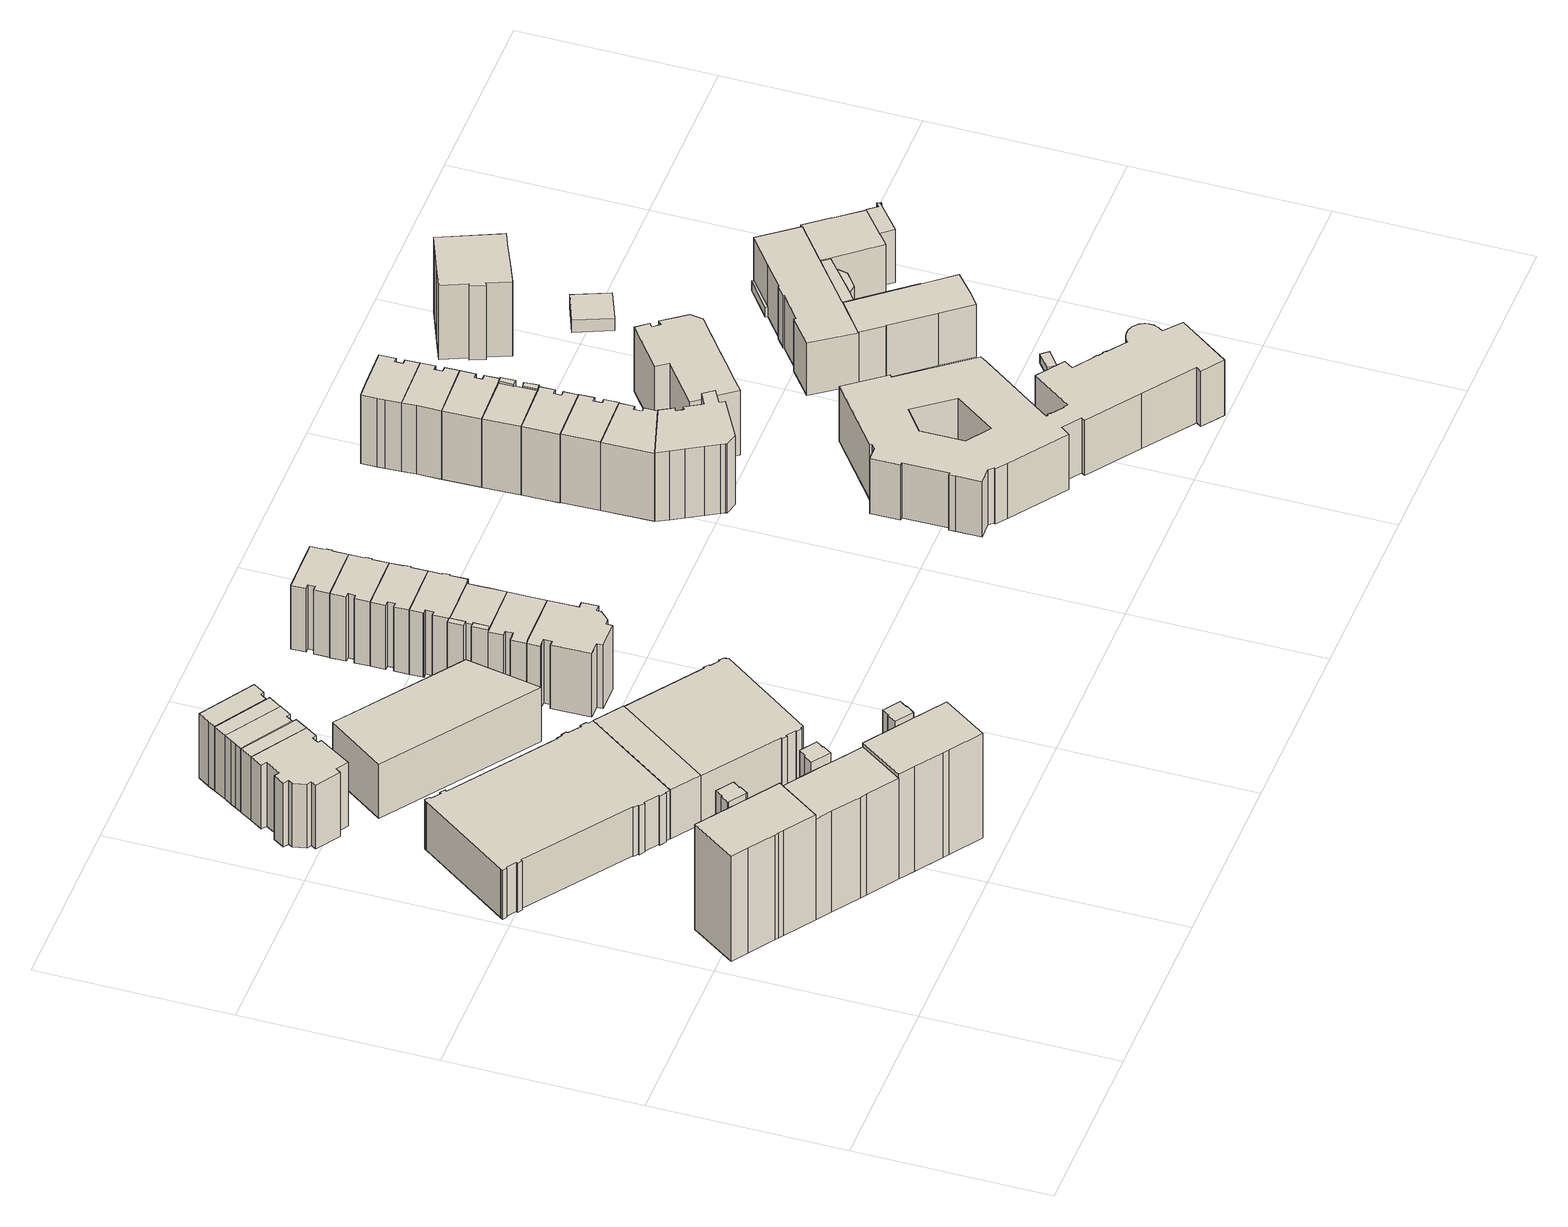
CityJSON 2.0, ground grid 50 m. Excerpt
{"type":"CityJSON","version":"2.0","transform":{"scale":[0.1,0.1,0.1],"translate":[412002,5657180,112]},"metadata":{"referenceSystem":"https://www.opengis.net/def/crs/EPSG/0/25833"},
"CityObjects":{
"building1":{"type":"Building","attributes":{"Gemeindeschluessel":14612000,"Geometrietyp2DReferenz":"3000","function":"31001_9998","roofType":"9999"},"children":["building1-1","building1-2"]},
"building1-1":{"type":"BuildingPart","attributes":{"Dachtyp_tdc":"tdcGableRoof","Dachneigung":16.78,"QualitaetDacherkennung":15,"Geometrietyp2DReferenz":"3000","measuredHeight":34.17,"roofType":"3100"},"parents":["building1"],"geometry":[{"type":"Solid","lod":"1","boundaries":[[[[0,1,2,3,4,5,6,7,8,9,10]],[[11,12,13,14,15,16,17,18,19,20,21]],[[10,12,11,0]],[[9,13,12,10]],[[8,14,13,9]],[[7,15,14,8]],[[6,16,15,7]],[[5,17,16,6]],[[4,18,17,5]],[[3,19,18,4]],[[2,20,19,3]],[[1,21,20,2]],[[0,11,21,1]]]]}]},
"building1-2":{"type":"BuildingPart","attributes":{"Dachtyp_tdc":"tdcHipAndGableRoof","Dachneigung":12.76,"QualitaetDacherkennung":24,"Geometrietyp2DReferenz":"3000","measuredHeight":34.29,"roofType":"5000"},"parents":["building1"],"geometry":[{"type":"Solid","lod":"1","boundaries":[[[[22,23,24,25,26,27,28,29,30,31,32,33]],[[34,35,36,37,38,39,40,41,21,42,43,19]],[[33,34,19,22]],[[32,35,34,33]],[[31,36,35,32]],[[30,37,36,31]],[[29,38,37,30]],[[28,39,38,29]],[[27,40,39,28]],[[26,41,40,27]],[[25,21,41,26]],[[24,42,21,25]],[[23,43,42,24]],[[22,19,43,23]]]]}]},
"building2":{"type":"Building","attributes":{"Gemeindeschluessel":14612000,"Geometrietyp2DReferenz":"3000","function":"31001_9998","roofType":"9999"},"children":["building2-1","building2-2"]},
"building2-1":{"type":"BuildingPart","attributes":{"Dachtyp_tdc":"tdcPolyFlatRoof","Dachneigung":0,"QualitaetDacherkennung":56,"Geometrietyp2DReferenz":"3000","measuredHeight":30.92,"roofType":"1000"},"parents":["building2"],"geometry":[{"type":"Solid","lod":"1","boundaries":[[[[44,45,46,47,48,49,50,51,52,53]],[[11,54,55,56,57,58,59,60,61,12]],[[53,54,11,44]],[[52,55,54,53]],[[51,56,55,52]],[[50,57,56,51]],[[49,58,57,50]],[[48,59,58,49]],[[47,60,59,48]],[[46,61,60,47]],[[45,12,61,46]],[[44,11,12,45]]]]}]},
"building2-2":{"type":"BuildingPart","attributes":{"Dachtyp_tdc":"tdcPolyFlatRoof","Dachneigung":0,"QualitaetDacherkennung":27,"Geometrietyp2DReferenz":"3000","measuredHeight":33.86,"roofType":"1000"},"parents":["building2"],"geometry":[{"type":"Solid","lod":"1","boundaries":[[[[62,63,64,65,66,67,68,69,70]],[[54,71,72,73,74,75,76,77,55]],[[69,71,54,70]],[[68,72,71,69]],[[67,73,72,68]],[[66,74,73,67]],[[65,75,74,66]],[[64,76,75,65]],[[63,77,76,64]],[[62,55,77,63]],[[70,54,55,62]]]]}]},
"building3":{"type":"Building","attributes":{"name":"Neustädter Markthalle","Gemeindeschluessel":14612000,"Dachtyp_tdc":"tdcHipAndGableRoof","Dachneigung":31.76,"QualitaetDacherkennung":43,"Geometrietyp2DReferenz":"3000","measuredHeight":19.75,"function":"31001_2052","roofType":"5000"},"geometry":[{"type":"Solid","lod":"1","boundaries":[[[[78,79,80,81,82,83,84,85,86,87,88,89,90,91,92,93,94,95,96,97,98,99,100,101,102,103,104,105,106,107,108,109,110,111,112,113,114,115,116,117,118]],[[119,120,121,122,123,124,125,126,127,128,129,130,131,132,133,134,135,136,137,138,139,140,141,142,143,144,145,146,147,148,149,150,151,152,153,154,155,156,157,158,159]],[[118,120,119,78]],[[117,121,120,118]],[[116,122,121,117]],[[115,123,122,116]],[[114,124,123,115]],[[113,125,124,114]],[[112,126,125,113]],[[111,127,126,112]],[[110,128,127,111]],[[109,129,128,110]],[[108,130,129,109]],[[107,131,130,108]],[[106,132,131,107]],[[105,133,132,106]],[[104,134,133,105]],[[103,135,134,104]],[[102,136,135,103]],[[101,137,136,102]],[[100,138,137,101]],[[99,139,138,100]],[[98,140,139,99]],[[97,141,140,98]],[[96,142,141,97]],[[95,143,142,96]],[[94,144,143,95]],[[93,145,144,94]],[[92,146,145,93]],[[91,147,146,92]],[[90,148,147,91]],[[89,149,148,90]],[[88,150,149,89]],[[87,151,150,88]],[[86,152,151,87]],[[85,153,152,86]],[[84,154,153,85]],[[83,155,154,84]],[[82,156,155,83]],[[81,157,156,82]],[[80,158,157,81]],[[79,159,158,80]],[[78,119,159,79]]]]}]},
"building4":{"type":"Building","attributes":{"Gemeindeschluessel":14612000,"Geometrietyp2DReferenz":"3000","function":"31001_9998","roofType":"9999"},"children":["building4-1","building4-2"]},
"building4-1":{"type":"BuildingPart","attributes":{"Dachtyp_tdc":"tdcHipAndGableRoof","Dachneigung":15.24,"QualitaetDacherkennung":16,"Geometrietyp2DReferenz":"3000","measuredHeight":33.96,"roofType":"5000"},"parents":["building4"],"geometry":[{"type":"Solid","lod":"1","boundaries":[[[[160,161,162,163,164,165,166,167,168,169]],[[170,171,172,173,174,175,176,58,57,177]],[[169,171,170,160]],[[168,172,171,169]],[[167,173,172,168]],[[166,174,173,167]],[[165,175,174,166]],[[164,176,175,165]],[[163,58,176,164]],[[162,57,58,163]],[[161,177,57,162]],[[160,170,177,161]]]]}]},
"building4-2":{"type":"BuildingPart","attributes":{"Dachtyp_tdc":"tdcPolyFlatRoof","Dachneigung":0,"QualitaetDacherkennung":27,"Geometrietyp2DReferenz":"3000","measuredHeight":33.86,"roofType":"1000"},"parents":["building4"],"geometry":[{"type":"Solid","lod":"1","boundaries":[[[[178,179,180,181,182,183,184,185,186]],[[177,187,188,189,190,191,192,193,171]],[[186,187,177,178]],[[185,188,187,186]],[[184,189,188,185]],[[183,190,189,184]],[[182,191,190,183]],[[181,192,191,182]],[[180,193,192,181]],[[179,171,193,180]],[[178,177,171,179]]]]}]},
"building5":{"type":"Building","attributes":{"Dachtyp_tdc":"tdcPolyFlatRoof","Gemeindeschluessel":14612000,"Dachneigung":0,"QualitaetDacherkennung":34,"Geometrietyp2DReferenz":"3000","measuredHeight":19.45,"function":"31001_9998","roofType":"1000"},"geometry":[{"type":"Solid","lod":"1","boundaries":[[[[194,195,196,197,198,199,200,201,202,203,204,205,206,207,208,209,210,211,212,213]],[[214,215,216,217,218,219,220,221,222,223,224,225,226,227,228,229,230,231,232,233]],[[213,215,214,194]],[[212,216,215,213]],[[211,217,216,212]],[[210,218,217,211]],[[209,219,218,210]],[[208,220,219,209]],[[207,221,220,208]],[[206,222,221,207]],[[205,223,222,206]],[[204,224,223,205]],[[203,225,224,204]],[[202,226,225,203]],[[201,227,226,202]],[[200,228,227,201]],[[199,229,228,200]],[[198,230,229,199]],[[197,231,230,198]],[[196,232,231,197]],[[195,233,232,196]],[[194,214,233,195]]]]}]},
"building6":{"type":"Building","attributes":{"Gemeindeschluessel":14612000,"Geometrietyp2DReferenz":"3000","function":"31001_9998","roofType":"9999"},"children":["building6-1","building6-2"]},
"building6-1":{"type":"BuildingPart","attributes":{"Dachtyp_tdc":"tdcGableRoof","Dachneigung":10.06,"QualitaetDacherkennung":31,"Geometrietyp2DReferenz":"3000","measuredHeight":19.86,"roofType":"3100"},"parents":["building6"],"geometry":[{"type":"Solid","lod":"1","boundaries":[[[[234,235,236,237,238,239,240,241,242,243,244]],[[245,246,247,248,249,250,251,252,253,254,255]],[[244,246,245,234]],[[243,247,246,244]],[[242,248,247,243]],[[241,249,248,242]],[[240,250,249,241]],[[239,251,250,240]],[[238,252,251,239]],[[237,253,252,238]],[[236,254,253,237]],[[235,255,254,236]],[[234,245,255,235]]]]}]},
"building6-2":{"type":"BuildingPart","attributes":{"Dachtyp_tdc":"tdcPolyFlatRoof","Dachneigung":0,"QualitaetDacherkennung":42,"Geometrietyp2DReferenz":"3000","measuredHeight":19.53,"roofType":"1000"},"parents":["building6"],"geometry":[{"type":"Solid","lod":"1","boundaries":[[[[256,200,199,198,257,258]],[[251,250,259,230,229,228]],[[258,250,251,256]],[[257,259,250,258]],[[198,230,259,257]],[[199,229,230,198]],[[200,228,229,199]],[[256,251,228,200]]]]}]},
"building7":{"type":"Building","attributes":{"name":"Neustädter Markthalle","Dachtyp_tdc":"tdcGableRoof","Gemeindeschluessel":14612000,"Dachneigung":32.12,"QualitaetDacherkennung":50,"Geometrietyp2DReferenz":"3000","measuredHeight":19.8,"function":"31001_2052","roofType":"3100"},"geometry":[{"type":"Solid","lod":"1","boundaries":[[[[260,261,262,263]],[[264,136,134,265]],[[263,136,264,260]],[[262,134,136,263]],[[261,265,134,262]],[[260,264,265,261]]]]}]},
"building8":{"type":"Building","attributes":{"Gemeindeschluessel":14612000,"Geometrietyp2DReferenz":"3000","function":"31001_9998","roofType":"9999"},"children":["building8-1","building8-2"]},
"building8-1":{"type":"BuildingPart","attributes":{"Dachtyp_tdc":"tdcPolyFlatRoof","Dachneigung":0,"QualitaetDacherkennung":40,"Geometrietyp2DReferenz":"3000","measuredHeight":19.57,"roofType":"1000"},"parents":["building8"],"geometry":[{"type":"Solid","lod":"1","boundaries":[[[[266,236,235,234,267,268,269,270]],[[271,272,273,274,245,255,254,275]],[[269,272,271,270]],[[268,273,272,269]],[[267,274,273,268]],[[234,245,274,267]],[[235,255,245,234]],[[236,254,255,235]],[[266,275,254,236]],[[270,271,275,266]]]]}]},
"building8-2":{"type":"BuildingPart","attributes":{"Dachtyp_tdc":"tdcPolyFlatRoof","Dachneigung":0,"QualitaetDacherkennung":31,"Geometrietyp2DReferenz":"3000","measuredHeight":19.6,"roofType":"1000"},"parents":["building8"],"geometry":[{"type":"Solid","lod":"1","boundaries":[[[[276,277,278,279,280,281,282,283,284]],[[275,285,286,287,288,289,290,291,271]],[[284,275,271,276]],[[283,285,275,284]],[[282,286,285,283]],[[281,287,286,282]],[[280,288,287,281]],[[279,289,288,280]],[[278,290,289,279]],[[277,291,290,278]],[[276,271,291,277]]]]}]},
"building9":{"type":"Building","attributes":{"name":"Parkhaus Hauptstraße","Dachtyp_tdc":"tdcPolyFlatRoof","Gemeindeschluessel":14612000,"Dachneigung":0,"QualitaetDacherkennung":63,"Geometrietyp2DReferenz":"3000","measuredHeight":16.55,"function":"31001_2461","roofType":"1000"},"geometry":[{"type":"Solid","lod":"1","boundaries":[[[[292,293,294,295]],[[296,297,298,299]],[[295,297,296,292]],[[294,298,297,295]],[[293,299,298,294]],[[292,296,299,293]]]]}]},
"building10":{"type":"Building","attributes":{"name":"Neustädter Markthalle","Dachtyp_tdc":"tdcFreeFormRoof","Gemeindeschluessel":14612000,"Dachneigung":30.85,"QualitaetDacherkennung":41,"Geometrietyp2DReferenz":"3000","measuredHeight":19.54,"function":"31001_2052","roofType":"5000"},"geometry":[{"type":"Solid","lod":"1","boundaries":[[[[300,301,302,303,304,305,306,307,308,309,310,311,312,313,314,315,316,317,318,319,320,321,322,323]],[[324,325,326,327,328,329,330,331,332,333,334,335,336,337,338,339,340,341,342,264,265,343,344,345]],[[323,325,324,300]],[[322,326,325,323]],[[321,327,326,322]],[[320,328,327,321]],[[319,329,328,320]],[[318,330,329,319]],[[317,331,330,318]],[[316,332,331,317]],[[315,333,332,316]],[[314,334,333,315]],[[313,335,334,314]],[[312,336,335,313]],[[311,337,336,312]],[[310,338,337,311]],[[309,339,338,310]],[[308,340,339,309]],[[307,341,340,308]],[[306,342,341,307]],[[305,264,342,306]],[[304,265,264,305]],[[303,343,265,304]],[[302,344,343,303]],[[301,345,344,302]],[[300,324,345,301]]]]}]},
"building11":{"type":"Building","attributes":{"Dachtyp_tdc":"tdcPolyFlatRoof","Gemeindeschluessel":14612000,"Dachneigung":0,"QualitaetDacherkennung":41,"Geometrietyp2DReferenz":"3000","measuredHeight":19.56,"function":"31001_9998","roofType":"1000"},"geometry":[{"type":"Solid","lod":"1","boundaries":[[[[346,347,348,349,350,351,352,353,354,355,356,357,358,359,360,361,362,363,364,365]],[[366,367,368,369,370,371,372,373,374,375,376,377,378,379,380,381,382,383,384,385]],[[365,367,366,346]],[[364,368,367,365]],[[363,369,368,364]],[[362,370,369,363]],[[361,371,370,362]],[[360,372,371,361]],[[359,373,372,360]],[[358,374,373,359]],[[357,375,374,358]],[[356,376,375,357]],[[355,377,376,356]],[[354,378,377,355]],[[353,379,378,354]],[[352,380,379,353]],[[351,381,380,352]],[[350,382,381,351]],[[349,383,382,350]],[[348,384,383,349]],[[347,385,384,348]],[[346,366,385,347]]]]}]},
"building12":{"type":"Building","attributes":{"Dachtyp_tdc":"tdcPolyFlatRoof","Gemeindeschluessel":14612000,"Dachneigung":0,"QualitaetDacherkennung":53,"Geometrietyp2DReferenz":"3000","measuredHeight":19.56,"function":"31001_9998","roofType":"1000"},"geometry":[{"type":"Solid","lod":"1","boundaries":[[[[359,358,357,386,387,388,389,390,391,392,393,394,395,396]],[[373,397,398,399,400,401,402,403,404,405,406,407,375,374]],[[396,397,373,359]],[[395,398,397,396]],[[394,399,398,395]],[[393,400,399,394]],[[392,401,400,393]],[[391,402,401,392]],[[390,403,402,391]],[[389,404,403,390]],[[388,405,404,389]],[[387,406,405,388]],[[386,407,406,387]],[[357,375,407,386]],[[358,374,375,357]],[[359,373,374,358]]]]}]},
"building13":{"type":"Building","attributes":{"Gemeindeschluessel":14612000,"Geometrietyp2DReferenz":"3000","function":"31001_9998","roofType":"9999"},"children":["building13-1","building13-2","building13-3"]},
"building13-1":{"type":"BuildingPart","attributes":{"Dachtyp_tdc":"tdcPolyFlatRoof","Dachneigung":0,"QualitaetDacherkennung":66,"Geometrietyp2DReferenz":"3000","measuredHeight":19.59,"roofType":"1000"},"parents":["building13"],"geometry":[{"type":"Solid","lod":"1","boundaries":[[[[408,409,410,411,412,413,414,389,415]],[[416,417,418,419,420,421,422,423,424]],[[415,417,416,408]],[[389,418,417,415]],[[414,419,418,389]],[[413,420,419,414]],[[412,421,420,413]],[[411,422,421,412]],[[410,423,422,411]],[[409,424,423,410]],[[408,416,424,409]]]]}]},
"building13-2":{"type":"BuildingPart","attributes":{"Dachtyp_tdc":"tdcPolyFlatRoof","Dachneigung":6,"QualitaetDacherkennung":50,"Geometrietyp2DReferenz":"3000","measuredHeight":20.05,"roofType":"2100"},"parents":["building13"],"geometry":[{"type":"Solid","lod":"1","boundaries":[[[[425,426,427,428]],[[429,430,422,421]],[[428,430,429,425]],[[427,422,430,428]],[[426,421,422,427]],[[425,429,421,426]]]]}]},
"building13-3":{"type":"BuildingPart","attributes":{"Dachtyp_tdc":"tdcFreeFormRoof","Dachneigung":22.07,"QualitaetDacherkennung":24,"Geometrietyp2DReferenz":"3000","measuredHeight":20.18,"roofType":"5000"},"parents":["building13"],"geometry":[{"type":"Solid","lod":"1","boundaries":[[[[431,432,433,434]],[[435,436,420,419]],[[434,436,435,431]],[[433,420,436,434]],[[432,419,420,433]],[[431,435,419,432]]]]}]},
"building14":{"type":"Building","attributes":{"Dachtyp_tdc":"tdcPolyFlatRoof","Gemeindeschluessel":14612000,"Dachneigung":0,"QualitaetDacherkennung":64,"Geometrietyp2DReferenz":"3000","measuredHeight":19.72,"function":"31001_9998","roofType":"1000"},"geometry":[{"type":"Solid","lod":"1","boundaries":[[[[437,438,439,440,441,442,443,444,445,446,447,410,409,448]],[[449,450,451,452,453,454,455,456,457,458,459,460,461,462]],[[448,450,449,437]],[[409,451,450,448]],[[410,452,451,409]],[[447,453,452,410]],[[446,454,453,447]],[[445,455,454,446]],[[444,456,455,445]],[[443,457,456,444]],[[442,458,457,443]],[[441,459,458,442]],[[440,460,459,441]],[[439,461,460,440]],[[438,462,461,439]],[[437,449,462,438]]]]}]},
"building15":{"type":"Building","attributes":{"Dachtyp_tdc":"tdcPolyFlatRoof","Gemeindeschluessel":14612000,"Dachneigung":0,"QualitaetDacherkennung":66,"Geometrietyp2DReferenz":"3000","measuredHeight":19.74,"function":"31001_9998","roofType":"1000"},"geometry":[{"type":"Solid","lod":"1","boundaries":[[[[463,464,442,441,465,466,467,468,469,470,471,472]],[[473,474,475,476,477,478,479,480,481,459,458,482]],[[472,474,473,463]],[[471,475,474,472]],[[470,476,475,471]],[[469,477,476,470]],[[468,478,477,469]],[[467,479,478,468]],[[466,480,479,467]],[[465,481,480,466]],[[441,459,481,465]],[[442,458,459,441]],[[464,482,458,442]],[[463,473,482,464]]]]}]},
"building16":{"type":"Building","attributes":{"Dachtyp_tdc":"tdcPolyFlatRoof","Gemeindeschluessel":14612000,"Dachneigung":0,"QualitaetDacherkennung":67,"Geometrietyp2DReferenz":"3000","measuredHeight":19.73,"function":"31001_9998","roofType":"1000"},"geometry":[{"type":"Solid","lod":"1","boundaries":[[[[483,484,470,469,485,486,487,488,489,490,491,492]],[[493,494,495,496,497,498,499,500,501,477,476,502]],[[492,494,493,483]],[[491,495,494,492]],[[490,496,495,491]],[[489,497,496,490]],[[488,498,497,489]],[[487,499,498,488]],[[486,500,499,487]],[[485,501,500,486]],[[469,477,501,485]],[[470,476,477,469]],[[484,502,476,470]],[[483,493,502,484]]]]}]},
"building17":{"type":"Building","attributes":{"Dachtyp_tdc":"tdcPolyFlatRoof","Gemeindeschluessel":14612000,"Dachneigung":0,"QualitaetDacherkennung":65,"Geometrietyp2DReferenz":"3000","measuredHeight":19.59,"function":"31001_9998","roofType":"1000"},"geometry":[{"type":"Solid","lod":"1","boundaries":[[[[503,504,490,489,505,506,507,508,509,510,511,512]],[[513,514,515,516,517,518,519,520,521,522,523,524]],[[512,514,513,503]],[[511,515,514,512]],[[510,516,515,511]],[[509,517,516,510]],[[508,518,517,509]],[[507,519,518,508]],[[506,520,519,507]],[[505,521,520,506]],[[489,522,521,505]],[[490,523,522,489]],[[504,524,523,490]],[[503,513,524,504]]]]}]},
"building18":{"type":"Building","attributes":{"Dachtyp_tdc":"tdcPolyFlatRoof","Gemeindeschluessel":14612000,"Dachneigung":0,"QualitaetDacherkennung":38,"Geometrietyp2DReferenz":"3000","measuredHeight":20.84,"function":"31001_9998","roofType":"1000"},"geometry":[{"type":"Solid","lod":"1","boundaries":[[[[525,526,527,528,529,530,531,532]],[[533,534,535,536,537,538,539,540]],[[532,534,533,525]],[[531,535,534,532]],[[530,536,535,531]],[[529,537,536,530]],[[528,538,537,529]],[[527,539,538,528]],[[526,540,539,527]],[[525,533,540,526]]]]}]},
"building19":{"type":"Building","attributes":{"Dachtyp_tdc":"tdcPolyFlatRoof","Gemeindeschluessel":14612000,"Dachneigung":0,"QualitaetDacherkennung":39,"Geometrietyp2DReferenz":"3000","measuredHeight":21.06,"function":"31001_9998","roofType":"1000"},"geometry":[{"type":"Solid","lod":"1","boundaries":[[[[541,542,543,544,545,546,547,548,549,550,551,552,553,554,555,556,557,558,559,560,561,562]],[[563,564,565,566,567,568,569,570,571,572,573,574,575,576,577,578,579,580,581,582,583,584]],[[562,564,563,541]],[[561,565,564,562]],[[560,566,565,561]],[[559,567,566,560]],[[558,568,567,559]],[[557,569,568,558]],[[556,570,569,557]],[[555,571,570,556]],[[554,572,571,555]],[[553,573,572,554]],[[552,574,573,553]],[[551,575,574,552]],[[550,576,575,551]],[[549,577,576,550]],[[548,578,577,549]],[[547,579,578,548]],[[546,580,579,547]],[[545,581,580,546]],[[544,582,581,545]],[[543,583,582,544]],[[542,584,583,543]],[[541,563,584,542]]]]}]},
"building20":{"type":"Building","attributes":{"Dachtyp_tdc":"tdcPolyFlatRoof","Gemeindeschluessel":14612000,"Dachneigung":0,"QualitaetDacherkennung":47,"Geometrietyp2DReferenz":"3000","measuredHeight":21,"function":"31001_9998","roofType":"1000"},"geometry":[{"type":"Solid","lod":"1","boundaries":[[[[585,586,587,588,589,590,591,592]],[[539,593,594,595,596,597,598,540]],[[592,593,539,585]],[[591,594,593,592]],[[590,595,594,591]],[[589,596,595,590]],[[588,597,596,589]],[[587,598,597,588]],[[586,540,598,587]],[[585,539,540,586]]]]}]},
"building21":{"type":"Building","attributes":{"Dachtyp_tdc":"tdcPolyFlatRoof","Gemeindeschluessel":14612000,"Dachneigung":0,"QualitaetDacherkennung":42,"Geometrietyp2DReferenz":"3000","measuredHeight":20.98,"function":"31001_9998","roofType":"1000"},"geometry":[{"type":"Solid","lod":"1","boundaries":[[[[599,600,601,602,603,604,605,606]],[[607,608,609,610,611,612,613,614]],[[606,608,607,599]],[[605,609,608,606]],[[604,610,609,605]],[[603,611,610,604]],[[602,612,611,603]],[[601,613,612,602]],[[600,614,613,601]],[[599,607,614,600]]]]}]},
"building22":{"type":"Building","attributes":{"Gemeindeschluessel":14612000,"Geometrietyp2DReferenz":"3000","function":"31001_9998","roofType":"9999"},"children":["building22-1","building22-2","building22-3"]},
"building22-1":{"type":"BuildingPart","attributes":{"Dachtyp_tdc":"tdcPolyFlatRoof","Dachneigung":0,"QualitaetDacherkennung":100,"Geometrietyp2DReferenz":"3000","measuredHeight":21.44,"roofType":"1000"},"parents":["building22"],"geometry":[{"type":"Solid","lod":"1","boundaries":[[[[615,616,617,618]],[[619,620,621,622]],[[618,620,619,615]],[[617,621,620,618]],[[616,622,621,617]],[[615,619,622,616]]]]}]},
"building22-2":{"type":"BuildingPart","attributes":{"Dachtyp_tdc":"tdcPolyFlatRoof","Dachneigung":0,"QualitaetDacherkennung":44,"Geometrietyp2DReferenz":"3000","measuredHeight":20.98,"roofType":"1000"},"parents":["building22"],"geometry":[{"type":"Solid","lod":"1","boundaries":[[[[606,623,624,625,626,627]],[[608,628,619,622,629,630]],[[627,628,608,606]],[[626,619,628,627]],[[625,622,619,626]],[[624,629,622,625]],[[623,630,629,624]],[[606,608,630,623]]]]}]},
"building22-3":{"type":"BuildingPart","attributes":{"Dachtyp_tdc":"tdcPolyFlatRoof","Dachneigung":0,"QualitaetDacherkennung":96,"Geometrietyp2DReferenz":"3000","measuredHeight":21.44,"roofType":"1000"},"parents":["building22"],"geometry":[{"type":"Solid","lod":"1","boundaries":[[[[631,632,633,634]],[[629,635,609,630]],[[634,635,629,631]],[[633,609,635,634]],[[632,630,609,633]],[[631,629,630,632]]]]}]},
"building23":{"type":"Building","attributes":{"Dachtyp_tdc":"tdcPolyFlatRoof","Gemeindeschluessel":14612000,"Dachneigung":0,"QualitaetDacherkennung":48,"Geometrietyp2DReferenz":"3000","measuredHeight":21.03,"function":"31001_9998","roofType":"1000"},"geometry":[{"type":"Solid","lod":"1","boundaries":[[[[636,637,638,639,640,641,642,643]],[[644,645,646,647,648,649,650,651]],[[643,645,644,636]],[[642,646,645,643]],[[641,647,646,642]],[[640,648,647,641]],[[639,649,648,640]],[[638,650,649,639]],[[637,651,650,638]],[[636,644,651,637]]]]}]},
"building24":{"type":"Building","attributes":{"Dachtyp_tdc":"tdcPolyFlatRoof","Gemeindeschluessel":14612000,"Dachneigung":0,"QualitaetDacherkennung":51,"Geometrietyp2DReferenz":"3000","measuredHeight":21.01,"function":"31001_9998","roofType":"1000"},"geometry":[{"type":"Solid","lod":"1","boundaries":[[[[643,642,652,653,654,655,656,657,658]],[[645,659,660,661,662,663,664,665,646]],[[658,659,645,643]],[[657,660,659,658]],[[656,661,660,657]],[[655,662,661,656]],[[654,663,662,655]],[[653,664,663,654]],[[652,665,664,653]],[[642,646,665,652]],[[643,645,646,642]]]]}]},
"building25":{"type":"Building","attributes":{"Dachtyp_tdc":"tdcPolyFlatRoof","Gemeindeschluessel":14612000,"Dachneigung":0,"QualitaetDacherkennung":44,"Geometrietyp2DReferenz":"3000","measuredHeight":20.99,"function":"31001_9998","roofType":"1000"},"geometry":[{"type":"Solid","lod":"1","boundaries":[[[[666,667,668,669,670,671,672,673,674,675,676,677]],[[678,679,680,681,682,683,684,685,686,687,688,689]],[[677,679,678,666]],[[676,680,679,677]],[[675,681,680,676]],[[674,682,681,675]],[[673,683,682,674]],[[672,684,683,673]],[[671,685,684,672]],[[670,686,685,671]],[[669,687,686,670]],[[668,688,687,669]],[[667,689,688,668]],[[666,678,689,667]]]]}]},
"building26":{"type":"Building","attributes":{"name":"Sächsisches Staatsarchiv - Hauptstaatsarchiv Dresden","Dachtyp_tdc":"tdcFreeFormRoof","Gemeindeschluessel":14612000,"Dachneigung":2.83,"QualitaetDacherkennung":7,"Geometrietyp2DReferenz":"3000","measuredHeight":25.89,"function":"31001_3010","roofType":"5000"},"geometry":[{"type":"Solid","lod":"1","boundaries":[[[[690,691,692,693,694,695,696,697,698,699,700,701,702,703,704,705,706,707,708,709,710,711,712,713,714,715,716,717,718,719,720,721,722,723,724,725,726,727,728,729,730,731,732,733,734,735,736,737,738,739,740,741,742,743,744,745,746,747,748,749,750,751,752,753,754,755,756,757,758,759,760,761,762,763,764,765,766,767,768,769,770,771,772,773,774,775,776,777,778,779,780,781],[782,783,784,785,786]],[[787,788,789,790,791,792,793,794,795,796,797,798,799,800,801,802,803,804,805,806,807,808,809,810,811,812,813,814,815,816,817,818,819,820,821,822,823,824,825,826,827,828,829,830,831,832,833,834,835,836,837,838,839,840,841,842,843,844,845,846,847,848,849,850,851,852,853,854,855,856,857,858,859,860,861,862,863,864,865,866,867,868,869,870,871,872,873,874,875,876,877,878],[879,880,881,882,883]],[[781,788,787,690]],[[780,789,788,781]],[[779,790,789,780]],[[778,791,790,779]],[[777,792,791,778]],[[776,793,792,777]],[[775,794,793,776]],[[774,795,794,775]],[[773,796,795,774]],[[772,797,796,773]],[[771,798,797,772]],[[770,799,798,771]],[[769,800,799,770]],[[768,801,800,769]],[[767,802,801,768]],[[766,803,802,767]],[[765,804,803,766]],[[764,805,804,765]],[[763,806,805,764]],[[762,807,806,763]],[[761,808,807,762]],[[760,809,808,761]],[[759,810,809,760]],[[758,811,810,759]],[[757,812,811,758]],[[756,813,812,757]],[[755,814,813,756]],[[754,815,814,755]],[[753,816,815,754]],[[752,817,816,753]],[[751,818,817,752]],[[750,819,818,751]],[[749,820,819,750]],[[748,821,820,749]],[[747,822,821,748]],[[746,823,822,747]],[[745,824,823,746]],[[744,825,824,745]],[[743,826,825,744]],[[742,827,826,743]],[[741,828,827,742]],[[740,829,828,741]],[[739,830,829,740]],[[738,831,830,739]],[[737,832,831,738]],[[736,833,832,737]],[[735,834,833,736]],[[734,835,834,735]],[[733,836,835,734]],[[732,837,836,733]],[[731,838,837,732]],[[730,839,838,731]],[[729,840,839,730]],[[728,841,840,729]],[[727,842,841,728]],[[726,843,842,727]],[[725,844,843,726]],[[724,845,844,725]],[[723,846,845,724]],[[722,847,846,723]],[[721,848,847,722]],[[720,849,848,721]],[[719,850,849,720]],[[718,851,850,719]],[[717,852,851,718]],[[716,853,852,717]],[[715,854,853,716]],[[714,855,854,715]],[[713,856,855,714]],[[712,857,856,713]],[[711,858,857,712]],[[710,859,858,711]],[[709,860,859,710]],[[708,861,860,709]],[[707,862,861,708]],[[706,863,862,707]],[[705,864,863,706]],[[704,865,864,705]],[[703,866,865,704]],[[702,867,866,703]],[[701,868,867,702]],[[700,869,868,701]],[[699,870,869,700]],[[698,871,870,699]],[[697,872,871,698]],[[696,873,872,697]],[[695,874,873,696]],[[694,875,874,695]],[[875,694,693,876]],[[692,877,876,693]],[[691,878,877,692]],[[690,787,878,691]],[[786,880,879,782]],[[785,881,880,786]],[[784,882,881,785]],[[783,883,882,784]],[[782,879,883,783]]]]}]},
"building27":{"type":"Building","attributes":{"Dachtyp_tdc":"tdcPolyFlatRoof","Gemeindeschluessel":14612000,"Dachneigung":0,"QualitaetDacherkennung":44,"Geometrietyp2DReferenz":"3000","measuredHeight":19.73,"function":"31001_9998","roofType":"1000"},"geometry":[{"type":"Solid","lod":"1","boundaries":[[[[884,885,886,887,888,889,890,891,892,893,894,895,896,897,898,899,900,901,902]],[[903,904,905,906,907,908,909,910,911,912,913,914,915,916,917,918,919,920,921]],[[902,904,903,884]],[[901,905,904,902]],[[900,906,905,901]],[[899,907,906,900]],[[898,908,907,899]],[[897,909,908,898]],[[896,910,909,897]],[[895,911,910,896]],[[894,912,911,895]],[[893,913,912,894]],[[892,914,913,893]],[[891,915,914,892]],[[890,916,915,891]],[[889,917,916,890]],[[888,918,917,889]],[[887,919,918,888]],[[886,920,919,887]],[[885,921,920,886]],[[884,903,921,885]]]]}]},
"building28":{"type":"Building","attributes":{"Dachtyp_tdc":"tdcPolyFlatRoof","Gemeindeschluessel":14612000,"Dachneigung":38.97,"QualitaetDacherkennung":53,"Geometrietyp2DReferenz":"3000","measuredHeight":3.6,"function":"31001_9998","roofType":"2100"},"geometry":[{"type":"Solid","lod":"1","boundaries":[[[[922,923,924,925]],[[926,927,928,929]],[[925,927,926,922]],[[924,928,927,925]],[[923,929,928,924]],[[922,926,929,923]]]]}]},
"building29":{"type":"Building","attributes":{"Dachtyp_tdc":"tdcCutGableRoof","Gemeindeschluessel":14612000,"Dachneigung":37.59,"QualitaetDacherkennung":73,"Geometrietyp2DReferenz":"3000","measuredHeight":25.64,"function":"31001_9998","roofType":"9999"},"geometry":[{"type":"Solid","lod":"1","boundaries":[[[[930,931,932,933,934,935,936,937,938,939,940,941]],[[942,943,944,945,946,947,948,949,950,951,952,953]],[[941,943,942,930]],[[940,944,943,941]],[[939,945,944,940]],[[938,946,945,939]],[[937,947,946,938]],[[936,948,947,937]],[[935,949,948,936]],[[934,950,949,935]],[[933,951,950,934]],[[932,952,951,933]],[[931,953,952,932]],[[930,942,953,931]]]]}]},
"building30":{"type":"Building","attributes":{"Gemeindeschluessel":14612000,"Geometrietyp2DReferenz":"3000","function":"31001_9998","roofType":"9999"},"children":["building30-1","building30-2","building30-3","building30-4","building30-5","building30-6","building30-7","building30-8"]},
"building30-1":{"type":"BuildingPart","attributes":{"Dachtyp_tdc":"tdcPolyFlatRoof","Dachneigung":3.73,"QualitaetDacherkennung":56,"Geometrietyp2DReferenz":"3000","measuredHeight":16.34,"roofType":"2100"},"parents":["building30"],"geometry":[{"type":"Solid","lod":"1","boundaries":[[[[954,955,956,957,958,959,960,961,962,963]],[[964,965,966,967,968,969,970,971,972,973]],[[963,965,964,954]],[[962,966,965,963]],[[961,967,966,962]],[[960,968,967,961]],[[959,969,968,960]],[[958,970,969,959]],[[957,971,970,958]],[[956,972,971,957]],[[955,973,972,956]],[[954,964,973,955]]]]}]},
"building30-2":{"type":"BuildingPart","attributes":{"Dachtyp_tdc":"tdcPolyFlatRoof","Dachneigung":3.54,"QualitaetDacherkennung":60,"Geometrietyp2DReferenz":"3000","measuredHeight":15.73,"roofType":"2100"},"parents":["building30"],"geometry":[{"type":"Solid","lod":"1","boundaries":[[[[974,975,976,977,978,979]],[[980,981,982,983,984,985]],[[979,981,980,974]],[[978,982,981,979]],[[977,983,982,978]],[[976,984,983,977]],[[975,985,984,976]],[[974,980,985,975]]]]}]},
"building30-3":{"type":"BuildingPart","attributes":{"Dachtyp_tdc":"tdcPolyFlatRoof","Dachneigung":0,"QualitaetDacherkennung":43,"Geometrietyp2DReferenz":"3000","measuredHeight":15.58,"roofType":"1000"},"parents":["building30"],"geometry":[{"type":"Solid","lod":"1","boundaries":[[[[986,987,988,989,990]],[[991,965,964,981,980]],[[990,965,991,986]],[[989,964,965,990]],[[988,981,964,989]],[[987,980,981,988]],[[986,991,980,987]]]]}]},
"building30-4":{"type":"BuildingPart","attributes":{"Dachtyp_tdc":"tdcPolyFlatRoof","Dachneigung":2.95,"QualitaetDacherkennung":74,"Geometrietyp2DReferenz":"3000","measuredHeight":16.4,"roofType":"2100"},"parents":["building30"],"geometry":[{"type":"Solid","lod":"1","boundaries":[[[[992,993,994,995,996,997,998,999,1000,1001,1002,1003,1004,1005,1006,1007]],[[982,981,964,973,1008,1009,1010,1011,1012,1013,1014,1015,1016,1017,1018,1019]],[[1007,981,982,992]],[[1006,964,981,1007]],[[1005,973,964,1006]],[[1004,1008,973,1005]],[[1003,1009,1008,1004]],[[1002,1010,1009,1003]],[[1001,1011,1010,1002]],[[1000,1012,1011,1001]],[[999,1013,1012,1000]],[[998,1014,1013,999]],[[997,1015,1014,998]],[[996,1016,1015,997]],[[995,1017,1016,996]],[[994,1018,1017,995]],[[993,1019,1018,994]],[[992,982,1019,993]]]]}]},
"building30-5":{"type":"BuildingPart","attributes":{"Dachtyp_tdc":"tdcPolyFlatRoof","Dachneigung":3.72,"QualitaetDacherkennung":80,"Geometrietyp2DReferenz":"3000","measuredHeight":16.41,"roofType":"2100"},"parents":["building30"],"geometry":[{"type":"Solid","lod":"1","boundaries":[[[[1020,1021,1022,1023,1024,1025,1026,1027,1028]],[[1019,1029,1030,1031,1032,1033,1034,983,982]],[[1027,1029,1019,1028]],[[1026,1030,1029,1027]],[[1025,1031,1030,1026]],[[1024,1032,1031,1025]],[[1023,1033,1032,1024]],[[1022,1034,1033,1023]],[[1021,983,1034,1022]],[[1020,982,983,1021]],[[1028,1019,982,1020]]]]}]},
"building30-6":{"type":"BuildingPart","attributes":{"Dachtyp_tdc":"tdcPolyFlatRoof","Dachneigung":0,"QualitaetDacherkennung":0,"Geometrietyp2DReferenz":"3000","measuredHeight":3,"roofType":"9999"},"parents":["building30"],"geometry":[{"type":"Solid","lod":"1","boundaries":[[[[1035,1036,1037,1038]],[[1039,1040,1018,1017]],[[1038,1040,1039,1035]],[[1037,1018,1040,1038]],[[1036,1017,1018,1037]],[[1035,1039,1017,1036]]]]}]},
"building30-7":{"type":"BuildingPart","attributes":{"Dachtyp_tdc":"tdcPolyFlatRoof","Dachneigung":3.83,"QualitaetDacherkennung":56,"Geometrietyp2DReferenz":"3000","measuredHeight":16.48,"roofType":"2100"},"parents":["building30"],"geometry":[{"type":"Solid","lod":"1","boundaries":[[[[1041,1042,1043,1044,1045,1046,1047,1048,1049]],[[1032,1050,1051,1052,1053,1054,1055,1056,1033]],[[1049,1050,1032,1041]],[[1048,1051,1050,1049]],[[1047,1052,1051,1048]],[[1046,1053,1052,1047]],[[1045,1054,1053,1046]],[[1044,1055,1054,1045]],[[1043,1056,1055,1044]],[[1042,1033,1056,1043]],[[1041,1032,1033,1042]]]]}]},
"building30-8":{"type":"BuildingPart","attributes":{"Dachtyp_tdc":"tdcPolyFlatRoof","Dachneigung":0,"QualitaetDacherkennung":27,"Geometrietyp2DReferenz":"3000","measuredHeight":14.6,"roofType":"1000"},"parents":["building30"],"geometry":[{"type":"Solid","lod":"1","boundaries":[[[[1057,1058,1059,1060,1061,1062]],[[1063,985,984,1064,1065,1066]],[[1062,985,1063,1057]],[[1061,984,985,1062]],[[1060,1064,984,1061]],[[1059,1065,1064,1060]],[[1058,1066,1065,1059]],[[1057,1063,1066,1058]]]]}]},
"building31":{"type":"Building","attributes":{"Dachtyp_tdc":"tdcPolyFlatRoof","Gemeindeschluessel":14612000,"Dachneigung":0,"QualitaetDacherkennung":90,"Geometrietyp2DReferenz":"3000","measuredHeight":3.78,"function":"31001_9998","roofType":"1000"},"geometry":[{"type":"Solid","lod":"1","boundaries":[[[[1067,1068,1069,1070]],[[1071,1072,1073,1074]],[[1070,1072,1071,1067]],[[1069,1073,1072,1070]],[[1068,1074,1073,1069]],[[1067,1071,1074,1068]]]]}]}
},
"vertices":[
[313,445,343],[236,498,343],[217,512,343],[190,530,343],[112,585,343],[32,469,343],[73,441,343],[137,397,343],[145,391,343],[157,383,343],[233,330,343],[313,445,21],[233,330,21],[157,383,21],[145,391,21],[137,397,21],[73,441,21],[32,469,21],[112,585,21],[190,530,21],[217,512,21],[236,498,21],
[190,530,361],[193,529,361],[234,500,361],[236,498,361],[251,520,361],[249,522,361],[263,541,361],[242,555,361],[224,568,361],[221,570,361],[208,550,361],[205,552,361],[205,552,21],[208,550,21],[221,570,21],[224,568,21],[242,555,21],[263,541,21],[249,522,21],[251,520,21],[234,500,21],[193,529,21],
[313,445,330],[233,330,330],[272,304,330],[340,256,330],[355,246,330],[431,194,330],[510,308,330],[435,360,330],[435,361,330],[389,393,330],[389,393,21],[435,361,21],[435,360,21],[510,308,21],[431,194,21],[355,246,21],[340,256,21],[272,304,21],
[435,361,359],[450,383,359],[448,385,359],[461,404,359],[422,431,359],[420,432,359],[407,414,359],[404,415,359],[389,393,359],[404,415,21],[407,414,21],[420,432,21],[422,431,21],[461,404,21],[448,385,21],[450,383,21],
[195,1258,168],[198,1262,168],[187,1270,168],[183,1266,168],[181,1263,168],[11,1025,168],[9,1023,168],[7,1019,168],[17,1012,168],[20,1015,168],[43,998,168],[41,994,168],[53,986,168],[56,991,168],[315,805,168],[314,803,168],[325,795,168],[323,792,168],[337,783,168],[339,785,168],[373,761,168],[371,758,168],[387,747,168],[389,750,168],[399,742,168],[487,866,168],[575,989,168],[562,998,168],[564,1002,168],[550,1012,168],[547,1008,168],[515,1032,168],[517,1035,168],[505,1043,168],[503,1040,168],[490,1049,168],[489,1047,168],[230,1232,168],[234,1236,168],[222,1245,168],[219,1241,168],[195,1258,18],[219,1241,18],[222,1245,18],[234,1236,18],[230,1232,18],[489,1047,18],[490,1049,18],[503,1040,18],[505,1043,18],[517,1035,18],[515,1032,18],[547,1008,18],[550,1012,18],[564,1002,18],[562,998,18],[575,989,18],[487,866,18],[399,742,18],[389,750,18],[387,747,18],[371,758,18],[373,761,18],[339,785,18],[337,783,18],[323,792,18],[325,795,18],[314,803,18],[315,805,18],[56,991,18],[53,986,18],[41,994,18],[43,998,18],[20,1015,18],[17,1012,18],[7,1019,18],[9,1023,18],[11,1025,18],[181,1263,18],[183,1266,18],[187,1270,18],[198,1262,18],
[612,238,342],[587,255,342],[510,308,342],[431,194,342],[469,168,342],[536,121,342],[551,111,342],[631,56,342],[710,170,342],[631,225,342],[612,238,21],[631,225,21],[710,170,21],[631,56,21],[551,111,21],[536,121,21],[469,168,21],[587,255,21],
[587,255,359],[631,225,359],[647,247,359],[645,248,359],[658,267,359],[620,293,359],[617,295,359],[604,276,359],[602,278,359],[602,278,21],[604,276,21],[617,295,21],[620,293,21],[658,267,21],[645,248,21],[647,247,21],
[269,1550,204],[260,1556,204],[270,1572,204],[280,1566,204],[300,1597,204],[175,1677,204],[162,1686,204],[141,1654,204],[154,1645,204],[129,1606,204],[116,1614,204],[97,1585,204],[110,1577,204],[103,1566,204],[111,1532,204],[122,1525,204],[114,1512,204],[175,1472,204],[184,1485,204],[215,1466,204],[269,1550,9],[215,1466,9],[184,1485,9],[175,1472,9],[114,1512,9],[122,1525,9],[111,1532,9],[103,1566,9],[110,1577,9],[97,1585,9],[116,1614,9],[129,1606,9],[154,1645,9],[141,1654,9],[162,1686,9],[175,1677,9],[300,1597,9],[280,1566,9],[270,1572,9],[260,1556,9],
[352,1678,205],[226,1759,205],[214,1767,205],[201,1747,205],[193,1734,205],[182,1718,205],[311,1635,205],[322,1653,205],[332,1647,205],[339,1658,205],[348,1672,205],[352,1678,9],[348,1672,9],[339,1658,9],[332,1647,9],[322,1653,9],[311,1635,9],[182,1718,9],[193,1734,9],[201,1747,9],[214,1767,9],[226,1759,9],
[182,1718,204],[320,1629,204],[311,1635,204],[320,1629,9],
[471,691,169],[646,938,169],[575,989,169],[399,742,169],[471,691,18],[646,938,18],
[234,1799,205],[355,1684,205],[372,1710,205],[373,1712,205],[364,1717,205],[364,1717,9],[373,1712,9],[372,1710,9],[355,1684,9],[234,1799,9],
[364,1717,206],[376,1735,206],[385,1730,206],[404,1758,206],[404,1760,206],[278,1840,206],[266,1848,206],[245,1817,206],[234,1799,206],[245,1817,9],[266,1848,9],[278,1840,9],[404,1760,9],[404,1758,9],[385,1730,9],[376,1735,9],
[264,1408,174],[642,1138,174],[679,1335,174],[371,1557,174],[264,1408,8],[371,1557,8],[679,1335,8],[642,1138,8],
[847,795,167],[849,798,167],[835,808,167],[834,805,167],[646,938,167],[471,691,167],[658,557,167],[656,554,167],[667,546,167],[669,549,167],[692,533,167],[690,530,167],[702,522,167],[704,524,167],[706,523,167],[708,526,167],[713,522,167],[885,762,167],[882,765,167],[884,768,167],[882,770,167],[883,773,167],[872,782,167],[870,779,167],[847,795,18],[870,779,18],[872,782,18],[883,773,18],[882,770,18],[884,768,18],[882,765,18],[885,762,18],[713,522,18],[708,526,18],[706,523,18],[704,524,18],[702,522,18],[690,530,18],[692,533,18],[669,549,18],[667,546,18],[656,554,18],[658,557,18],[834,805,18],[835,808,18],[849,798,18],
[760,1055,204],[796,1055,204],[797,1039,204],[869,1040,204],[869,1056,204],[884,1057,204],[907,1081,204],[907,1092,204],[924,1093,204],[923,1135,204],[906,1134,204],[905,1212,204],[758,1210,204],[745,1209,204],[746,1175,204],[754,1176,204],[758,1176,204],[771,1176,204],[771,1155,204],[758,1155,204],[760,1055,9],[758,1155,9],[771,1155,9],[771,1176,9],[758,1176,9],[754,1176,9],[746,1175,9],[745,1209,9],[758,1210,9],[905,1212,9],[906,1134,9],[923,1135,9],[924,1093,9],[907,1092,9],[907,1081,9],[884,1057,9],[869,1056,9],[869,1040,9],[797,1039,9],[796,1055,9],
[904,1254,204],[904,1275,204],[904,1286,204],[904,1310,204],[756,1307,204],[757,1269,204],[770,1269,204],[770,1250,204],[757,1249,204],[754,1249,204],[745,1249,204],[745,1249,9],[754,1249,9],[757,1249,9],[770,1250,9],[770,1269,9],[757,1269,9],[756,1307,9],[904,1310,9],[904,1286,9],[904,1275,9],[904,1254,9],
[902,1372,204],[902,1408,204],[772,1406,204],[769,1406,204],[769,1366,204],[770,1348,204],[770,1308,204],[903,1352,204],[902,1372,8],[903,1352,8],[904,1310,8],[770,1308,8],[770,1348,8],[769,1366,8],[769,1406,8],[772,1406,8],[902,1408,8],
[755,1366,208],[769,1366,208],[769,1406,208],[755,1406,208],[755,1366,8],[755,1406,8],
[756,1307,209],[770,1308,209],[770,1348,209],[755,1348,209],[756,1307,8],[755,1348,8],
[916,1453,204],[919,1455,204],[918,1472,204],[915,1473,204],[915,1507,204],[770,1504,204],[771,1470,204],[771,1468,204],[783,1469,204],[783,1448,204],[771,1448,204],[917,1410,204],[916,1453,7],[917,1410,7],[902,1408,7],[772,1406,7],[771,1448,7],[783,1448,7],[783,1469,7],[771,1468,7],[771,1470,7],[770,1504,7],[915,1507,7],[915,1473,7],[918,1472,7],[919,1455,7],
[782,1542,204],[770,1542,204],[914,1548,204],[917,1550,204],[916,1566,204],[914,1569,204],[913,1601,204],[769,1599,204],[769,1561,204],[781,1561,204],[782,1542,7],[781,1561,7],[769,1561,7],[769,1599,7],[913,1601,7],[914,1569,7],[916,1566,7],[917,1550,7],[914,1548,7],[770,1542,7],
[780,1639,204],[768,1638,204],[912,1642,204],[915,1645,204],[914,1659,204],[912,1661,204],[912,1700,204],[767,1697,204],[768,1657,204],[780,1657,204],[780,1639,7],[780,1657,7],[768,1657,7],[767,1697,7],[912,1700,7],[912,1661,7],[914,1659,7],[915,1645,7],[912,1642,7],[768,1638,7],
[779,1737,204],[767,1737,204],[911,1738,204],[914,1742,204],[913,1754,204],[911,1758,204],[910,1794,204],[766,1792,204],[767,1755,204],[779,1755,204],[779,1737,8],[779,1755,8],[767,1755,8],[766,1792,8],[910,1794,8],[911,1758,8],[913,1754,8],[914,1742,8],[911,1738,8],[912,1700,8],[767,1697,8],[767,1737,8],
[1595,1231,226],[1594,1269,226],[1448,1265,226],[1452,1134,226],[1597,1175,226],[1596,1209,226],[1585,1209,226],[1584,1231,226],[1595,1231,18],[1584,1231,18],[1585,1209,18],[1596,1209,18],[1597,1175,18],[1452,1134,18],[1448,1265,18],[1594,1269,18],
[1611,1000,228],[1643,1018,228],[1676,1037,228],[1668,1050,228],[1706,1071,228],[1685,1098,228],[1652,1080,228],[1627,1123,228],[1618,1118,228],[1608,1136,228],[1617,1140,228],[1597,1175,228],[1452,1134,228],[1469,1103,228],[1487,1071,228],[1510,1031,228],[1528,998,228],[1534,988,228],[1535,985,228],[1568,976,228],[1571,978,228],[1579,982,228],[1611,1000,17],[1579,982,17],[1571,978,17],[1568,976,17],[1535,985,17],[1534,988,17],[1528,998,17],[1510,1031,17],[1487,1071,17],[1469,1103,17],[1452,1134,17],[1597,1175,17],[1617,1140,17],[1608,1136,17],[1618,1118,17],[1627,1123,17],[1652,1080,17],[1685,1098,17],[1706,1071,17],[1668,1050,17],[1676,1037,17],[1643,1018,17],
[1448,1265,228],[1594,1269,228],[1593,1306,228],[1581,1305,228],[1580,1327,228],[1592,1328,228],[1591,1366,228],[1445,1362,228],[1445,1362,18],[1591,1366,18],[1592,1328,18],[1580,1327,18],[1581,1305,18],[1593,1306,18],
[1445,1362,227],[1591,1366,227],[1590,1404,227],[1577,1403,227],[1577,1423,227],[1590,1423,227],[1589,1462,227],[1442,1457,227],[1445,1362,17],[1442,1457,17],[1589,1462,17],[1590,1423,17],[1577,1423,17],[1577,1403,17],[1590,1404,17],[1591,1366,17],
[1572,1556,232],[1573,1519,232],[1587,1519,232],[1586,1556,232],[1572,1556,17],[1586,1556,17],[1587,1519,17],[1573,1519,17],
[1575,1461,227],[1574,1498,227],[1573,1519,227],[1572,1556,227],[1438,1552,227],[1438,1552,17],[1574,1498,17],[1575,1461,17],
[1574,1498,232],[1575,1461,232],[1589,1462,232],[1587,1499,232],[1587,1499,17],
[1438,1552,228],[1586,1556,228],[1585,1595,228],[1571,1595,228],[1571,1615,228],[1584,1615,228],[1583,1654,228],[1435,1649,228],[1438,1552,18],[1435,1649,18],[1583,1654,18],[1584,1615,18],[1571,1615,18],[1571,1595,18],[1585,1595,18],[1586,1556,18],
[1582,1691,228],[1569,1691,228],[1568,1712,228],[1581,1713,228],[1580,1750,228],[1432,1746,228],[1434,1710,228],[1434,1710,18],[1432,1746,18],[1580,1750,18],[1581,1713,18],[1568,1712,18],[1569,1691,18],[1582,1691,18],
[1432,1746,227],[1580,1750,227],[1579,1787,227],[1566,1787,227],[1566,1808,227],[1578,1808,227],[1577,1850,227],[1477,1847,227],[1438,1845,227],[1429,1845,227],[1430,1805,227],[1431,1785,227],[1432,1746,17],[1431,1785,17],[1430,1805,17],[1429,1845,17],[1438,1845,17],[1477,1847,17],[1577,1850,17],[1578,1808,17],[1566,1808,17],[1566,1787,17],[1579,1787,17],[1580,1750,17],
[1638,671,186],[1639,596,186],[1646,596,186],[1648,479,186],[1641,479,186],[1642,462,186],[1642,398,186],[1686,399,186],[1698,387,186],[1695,383,186],[1723,363,186],[1866,261,186],[1883,284,186],[1930,251,186],[1924,242,186],[2056,147,186],[2183,56,186],[2174,43,186],[2229,3,186],[2325,136,186],[2288,167,186],[2281,173,186],[2290,186,186],[2292,191,186],[2293,194,186],[2294,197,186],[2294,200,186],[2294,203,186],[2294,204,186],[2294,206,186],[2294,209,186],[2294,212,186],[2293,215,186],[2293,218,186],[2292,221,186],[2290,224,186],[2289,226,186],[2287,229,186],[2286,232,186],[2284,234,186],[2282,236,186],[2279,238,186],[2277,240,186],[2276,241,186],[2272,244,186],[2269,245,186],[2266,246,186],[2263,247,186],[2260,248,186],[2257,249,186],[2254,249,186],[2251,249,186],[2249,249,186],[2248,249,186],[2245,249,186],[2242,248,186],[2239,248,186],[2236,247,186],[2233,246,186],[2230,245,186],[2228,243,186],[2225,241,186],[2223,240,186],[2219,236,186],[2171,271,186],[2172,273,186],[2164,279,186],[2163,277,186],[2149,287,186],[2150,289,186],[2142,294,186],[2142,293,186],[2091,329,186],[2107,352,186],[2038,401,186],[1963,297,186],[1954,304,186],[1952,302,186],[1922,324,186],[1923,326,186],[1917,331,186],[1915,328,186],[1909,331,186],[2048,524,186],[2060,542,186],[1926,715,186],[1933,720,186],[1857,819,186],[1855,818,186],[1684,686,186],[1687,682,186],[1674,672,186],[1768,480,186],[1767,593,186],[1830,642,186],[1904,545,186],[1828,438,186],[1638,671,17],[1674,672,17],[1687,682,17],[1684,686,17],[1855,818,17],[1857,819,17],[1933,720,17],[1926,715,17],[2060,542,17],[2048,524,17],[1909,331,17],[1915,328,17],[1917,331,17],[1923,326,17],[1922,324,17],[1952,302,17],[1954,304,17],[1963,297,17],[2038,401,17],[2107,352,17],[2091,329,17],[2142,293,17],[2142,294,17],[2150,289,17],[2149,287,17],[2163,277,17],[2164,279,17],[2172,273,17],[2171,271,17],[2219,236,17],[2223,240,17],[2225,241,17],[2228,243,17],[2230,245,17],[2233,246,17],[2236,247,17],[2239,248,17],[2242,248,17],[2245,249,17],[2248,249,17],[2249,249,17],[2251,249,17],[2254,249,17],[2257,249,17],[2260,248,17],[2263,247,17],[2266,246,17],[2269,245,17],[2272,244,17],[2276,241,17],[2277,240,17],[2279,238,17],[2282,236,17],[2284,234,17],[2286,232,17],[2287,229,17],[2289,226,17],[2290,224,17],[2292,221,17],[2293,218,17],[2293,215,17],[2294,212,17],[2294,209,17],[2294,206,17],[2294,204,17],[2294,203,17],[2294,200,17],[2294,197,17],[2293,194,17],[2292,191,17],[2290,186,17],[2281,173,17],[2288,167,17],[2325,136,17],[2229,3,17],[2174,43,17],[2183,56,17],[2056,147,17],[1924,242,17],[1930,251,17],[1883,284,17],[1866,261,17],[1723,363,17],[1695,383,17],[1698,387,17],[1686,399,17],[1642,398,17],[1642,462,17],[1641,479,17],[1648,479,17],[1646,596,17],[1639,596,17],[1768,480,17],[1828,438,17],[1904,545,17],[1830,642,17],[1767,593,17],
[1773,1046,210],[1802,1068,210],[1828,1088,210],[1856,1110,210],[1882,1129,210],[1910,1151,210],[1955,1185,210],[1960,1219,210],[1916,1280,210],[1906,1271,210],[1891,1289,210],[1901,1297,210],[1877,1327,210],[1760,1237,210],[1782,1208,210],[1668,1121,210],[1685,1098,210],[1706,1071,210],[1743,1023,210],[1773,1046,13],[1743,1023,13],[1706,1071,13],[1685,1098,13],[1668,1121,13],[1782,1208,13],[1760,1237,13],[1877,1327,13],[1901,1297,13],[1891,1289,13],[1906,1271,13],[1916,1280,13],[1960,1219,13],[1955,1185,13],[1910,1151,13],[1882,1129,13],[1856,1110,13],[1828,1088,13],[1802,1068,13],
[2267,467,45],[2227,436,45],[2242,417,45],[2282,448,45],[2267,467,18],[2282,448,18],[2242,417,18],[2227,436,18],
[1999,1858,238],[1965,1844,238],[1899,1817,238],[1841,1793,238],[1869,1728,238],[1862,1725,238],[1877,1689,238],[1884,1692,238],[1908,1635,238],[1966,1660,238],[2032,1689,238],[2065,1703,238],[1999,1858,11],[2065,1703,11],[2032,1689,11],[1966,1660,11],[1908,1635,11],[1884,1692,11],[1877,1689,11],[1862,1725,11],[1869,1728,11],[1841,1793,11],[1899,1817,11],[1965,1844,11],
[2156,912,170],[2068,845,170],[2111,790,170],[2112,790,170],[2191,690,170],[2191,691,170],[2249,616,170],[2279,639,170],[2337,688,170],[2278,761,170],[2156,912,10],[2278,761,10],[2337,688,10],[2279,639,10],[2249,616,10],[2191,691,10],[2191,690,10],[2112,790,10],[2111,790,10],[2068,845,10],
[2179,893,167],[2208,916,167],[2274,969,167],[2298,989,167],[2281,1010,167],[2160,916,167],[2179,893,10],[2160,916,10],[2281,1010,10],[2298,989,10],[2274,969,10],[2208,916,10],
[2282,764,166],[2179,893,166],[2160,916,166],[2156,912,166],[2278,761,166],[2282,764,10],
[2281,1010,171],[2380,1086,171],[2308,1180,171],[2229,1119,171],[2165,1070,171],[2163,1071,171],[2135,1050,171],[2136,1048,171],[2068,995,171],[2065,1000,171],[1994,945,171],[2067,842,171],[2068,844,171],[2068,845,171],[2156,912,171],[2160,916,171],[2068,844,10],[2067,842,10],[1994,945,10],[2065,1000,10],[2068,995,10],[2136,1048,10],[2135,1050,10],[2163,1071,10],[2165,1070,10],[2229,1119,10],[2308,1180,10],[2380,1086,10],
[2281,1010,170],[2298,989,170],[2384,883,170],[2414,908,170],[2484,964,170],[2430,1034,170],[2431,1034,170],[2386,1091,170],[2380,1086,170],[2386,1091,10],[2431,1034,10],[2430,1034,10],[2484,964,10],[2414,908,10],[2384,883,10],
[2226,1124,40],[2229,1119,40],[2308,1180,40],[2304,1184,40],[2226,1124,10],[2304,1184,10],
[2484,964,172],[2414,908,172],[2438,878,172],[2507,934,172],[2514,940,172],[2516,937,172],[2519,940,172],[2513,948,172],[2503,940,172],[2503,940,10],[2513,948,10],[2519,940,10],[2516,937,10],[2514,940,10],[2507,934,10],[2438,878,10],
[2210,913,156],[2235,910,156],[2274,940,156],[2279,964,156],[2274,969,156],[2208,916,156],[2210,913,10],[2279,964,10],[2274,940,10],[2235,910,10],
[2068,1439,49],[2151,1473,49],[2114,1565,49],[2030,1531,49],[2068,1439,11],[2030,1531,11],[2114,1565,11],[2151,1473,11]
]}
